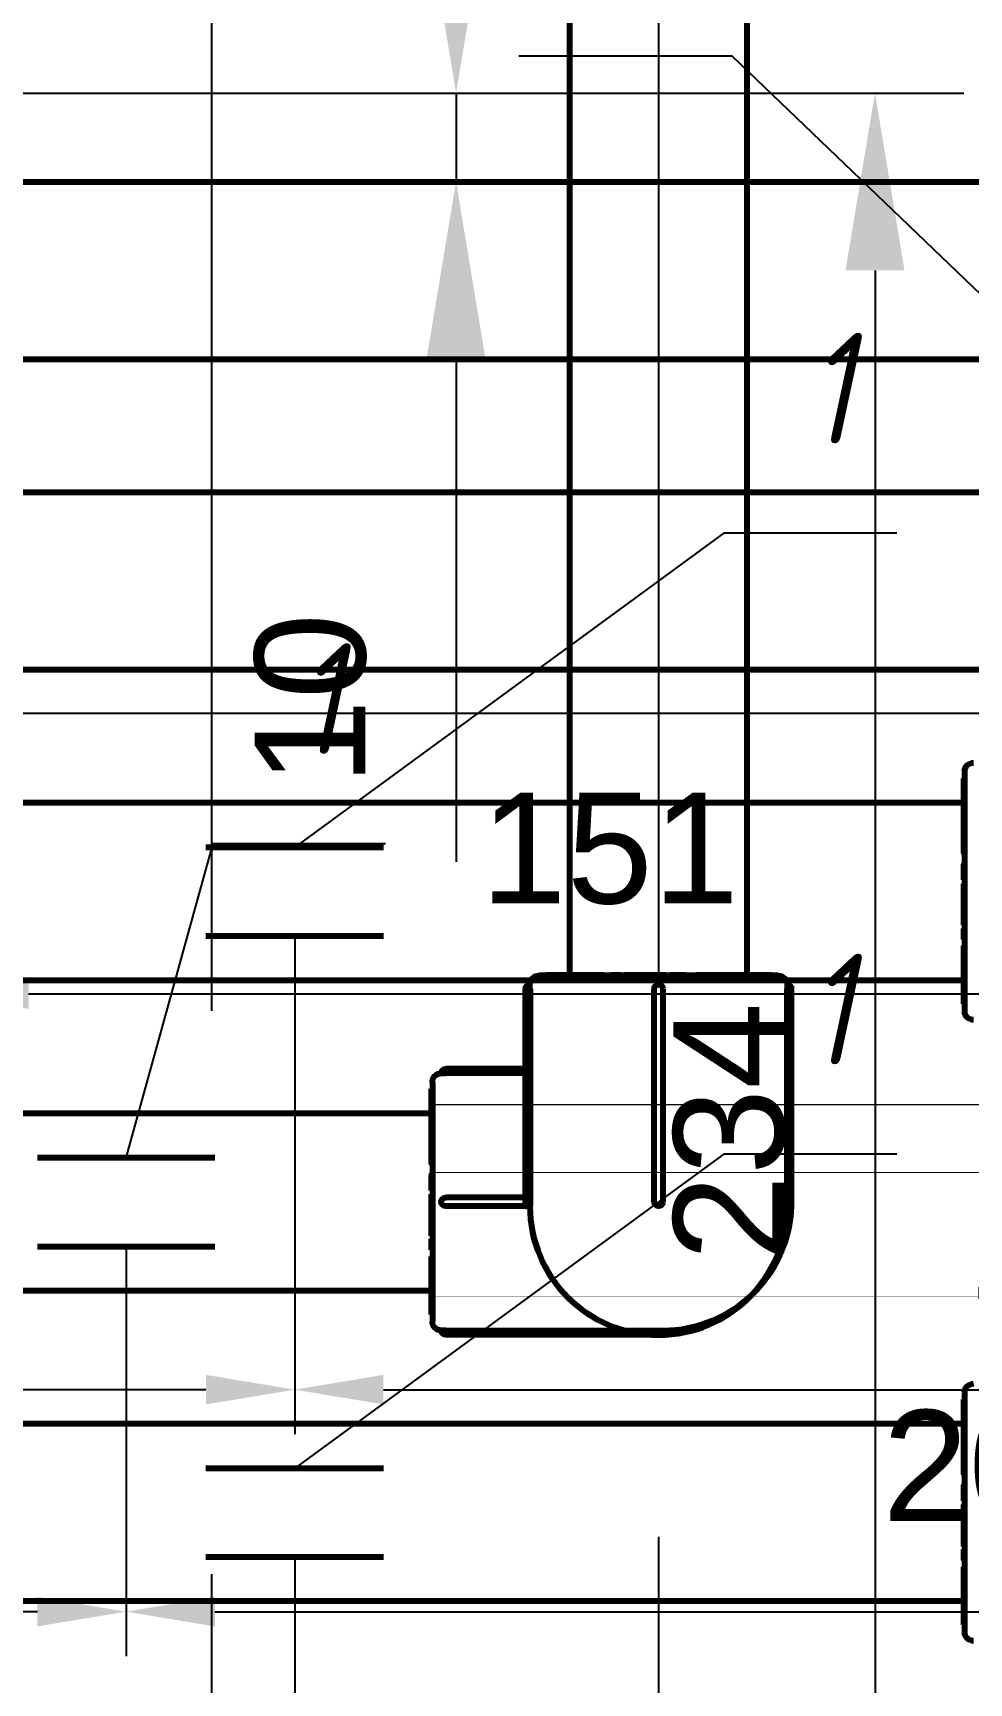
# Model space of a CAD drawing. Header units: millimetres. Extents: x -92220 to 11040, y -5929 to 27498.
# Drawn here: x 8868.7 to 8974.2, y 264.3 to 450.3 of the extents above; entities that cross this region are included whole.
import ezdxf

# ---------------------------------------------------------------- set-up
doc = ezdxf.new("R2010")
doc.units = ezdxf.units.MM
doc.linetypes.add('DASHED', pattern=[19.05, 12.7, -6.35])
doc.layers.add('100 noprint', color=1, linetype='Continuous', plot=False)
for name, color, linetype in [('17 Конструкции 2', 7, 'Continuous'), ('21 Вода ветка 1', 7, 'Continuous'), ('22 Вода ветка 2', 7, 'Continuous'), ('23 Вода ветка 3', 7, 'Continuous'), ('24 Вода ветка 4', 7, 'Continuous'), ('33 Вода ветка 13', 7, 'Continuous'), ('40 Оборудование', 7, 'Continuous')]:
    doc.layers.add(name, color=color, linetype=linetype)
doc.styles.get("Standard").update_dxf_attribs({"font": 'arial.ttf'})
doc.styles.add('ГОСТ-ISOCPEUR', font='isocpeui.ttf', dxfattribs={"width": 0.8})
doc.dimstyles.new('ISO-25', dxfattribs={"dimtxt": 2.5, "dimasz": 2.5, "dimexe": 1.25, "dimexo": 0.625, "dimtad": 1, "dimtxsty": 'Standard', "dimcen": 2.5, "dimadec": 0, "dimazin": 0, "dimtfac": 1, "dimtmove": 0, "dimatfit": 3, "dimfxl": 1, "dimarcsym": 0})

# ---------------------------------------------------------------- blocks, each defined once
blk = doc.blocks.new('скользящее крепление')
at = {"color": 0, "lineweight": -2}
for p, q in [((0, 0), (0, 20)), ((10, 0), (10, 20))]:
    blk.add_line(p, q, dxfattribs=at)
blk = doc.blocks.new('*D135')
at = {"layer": '21 Вода ветка 1', "color": 0, "lineweight": -2}
for p, q in [((9078.83, 423.51), (9078.83, 368.56)), ((8409.21, 418.51), (8409.21, 368.56)), ((9068.83, 373.56), (8419.21, 373.56))]:
    blk.add_line(p, q, dxfattribs=at)
at = {"layer": '21 Вода ветка 1', "color": 0}
for points in [[(8419.21, 375.23), (8419.21, 371.9), (8409.21, 373.56)], [(9068.83, 371.9), (9068.83, 375.23), (9078.83, 373.56)]]:
    blk.add_solid(points, dxfattribs=at)
at = {"layer": 'Defpoints', "color": 0}
for p in [(9078.83, 423.51), (8409.21, 418.51), (8409.21, 373.56)]:
    blk.add_point(p, dxfattribs=at)
at = {"layer": '21 Вода ветка 1', "color": 0, "insert": (8744.02, 389.94), "char_height": 12.5, "attachment_point": 5}
blk.add_mtext('670', dxfattribs=at)
blk = doc.blocks.new('*D141')
at = {"layer": '22 Вода ветка 2', "color": 0, "lineweight": -2}
for p, q in [((8898.19, 348.45), (8898.19, 292.33)), ((9078.83, 348.45), (9078.83, 292.33)), ((8908.19, 297.33), (9068.83, 297.33))]:
    blk.add_line(p, q, dxfattribs=at)
at = {"layer": '22 Вода ветка 2', "color": 0}
for points in [[(8908.19, 299), (8908.19, 295.67), (8898.19, 297.33)], [(9068.83, 295.67), (9068.83, 299), (9078.83, 297.33)]]:
    blk.add_solid(points, dxfattribs=at)
at = {"layer": 'Defpoints', "color": 0}
for p in [(8898.19, 348.45), (9078.83, 348.45), (9078.83, 297.33)]:
    blk.add_point(p, dxfattribs=at)
at = {"layer": '22 Вода ветка 2', "color": 0, "insert": (8988.51, 313.72), "char_height": 12.5, "attachment_point": 5}
blk.add_mtext('181', dxfattribs=at)
blk = doc.blocks.new('*D143')
at = {"layer": '22 Вода ветка 2', "color": 0, "lineweight": -2}
for p, q in [((8038.19, 348.45), (8038.19, 292.33)), ((8898.19, 348.45), (8898.19, 292.33)), ((8888.19, 297.33), (8048.19, 297.33))]:
    blk.add_line(p, q, dxfattribs=at)
at = {"layer": '22 Вода ветка 2', "color": 0}
for points in [[(8048.19, 299), (8048.19, 295.67), (8038.19, 297.33)], [(8888.19, 295.67), (8888.19, 299), (8898.19, 297.33)]]:
    blk.add_solid(points, dxfattribs=at)
at = {"layer": 'Defpoints', "color": 0}
for p in [(8038.19, 348.45), (8898.19, 348.45), (8038.19, 297.33)]:
    blk.add_point(p, dxfattribs=at)
at = {"layer": '22 Вода ветка 2', "color": 0, "insert": (8468.19, 313.72), "char_height": 12.5, "attachment_point": 5}
blk.add_mtext('860', dxfattribs=at)
blk = doc.blocks.new('*D148')
at = {"layer": '23 Вода ветка 3', "color": 0, "lineweight": -2}
for p, q in [((9009.21, 388.51), (9009.21, 336.93)), ((8858.19, 383.45), (8858.19, 336.93)), ((8999.21, 341.93), (8868.19, 341.93))]:
    blk.add_line(p, q, dxfattribs=at)
at = {"layer": '23 Вода ветка 3', "color": 0}
for points in [[(8868.19, 343.6), (8868.19, 340.26), (8858.19, 341.93)], [(8999.21, 340.26), (8999.21, 343.6), (9009.21, 341.93)]]:
    blk.add_solid(points, dxfattribs=at)
at = {"layer": 'Defpoints', "color": 0}
for p in [(9009.21, 388.51), (8858.19, 383.45), (8858.19, 341.93)]:
    blk.add_point(p, dxfattribs=at)
at = {"layer": '23 Вода ветка 3', "color": 0, "insert": (8933.7, 358.31), "char_height": 12.5, "attachment_point": 5}
blk.add_mtext('151', dxfattribs=at)
blk = doc.blocks.new('*D151')
at = {"layer": '24 Вода ветка 4', "color": 0, "lineweight": -2}
for p, q in [((8898.19, 278.45), (8898.19, 227.21)), ((9078.83, 278.45), (9078.83, 227.21)), ((8908.19, 232.21), (9068.83, 232.21))]:
    blk.add_line(p, q, dxfattribs=at)
at = {"layer": '24 Вода ветка 4', "color": 0}
for points in [[(8908.19, 233.88), (8908.19, 230.54), (8898.19, 232.21)], [(9068.83, 230.54), (9068.83, 233.88), (9078.83, 232.21)]]:
    blk.add_solid(points, dxfattribs=at)
at = {"layer": 'Defpoints', "color": 0}
for p in [(8898.19, 278.45), (9078.83, 278.45), (9078.83, 232.21)]:
    blk.add_point(p, dxfattribs=at)
at = {"layer": '24 Вода ветка 4', "color": 0, "insert": (8988.51, 248.59), "char_height": 12.5, "attachment_point": 5}
blk.add_mtext('181', dxfattribs=at)
blk = doc.blocks.new('*D152')
at = {"layer": '24 Вода ветка 4', "color": 0, "lineweight": -2}
for p, q in [((8698.19, 278.45), (8698.19, 227.21)), ((8898.19, 278.45), (8898.19, 227.21)), ((8888.19, 232.21), (8708.19, 232.21))]:
    blk.add_line(p, q, dxfattribs=at)
at = {"layer": '24 Вода ветка 4', "color": 0}
for points in [[(8708.19, 233.88), (8708.19, 230.54), (8698.19, 232.21)], [(8888.19, 230.54), (8888.19, 233.88), (8898.19, 232.21)]]:
    blk.add_solid(points, dxfattribs=at)
at = {"layer": 'Defpoints', "color": 0}
for p in [(8698.19, 278.45), (8898.19, 278.45), (8698.19, 232.21)]:
    blk.add_point(p, dxfattribs=at)
at = {"layer": '24 Вода ветка 4', "color": 0, "insert": (8798.19, 248.59), "char_height": 12.5, "attachment_point": 5}
blk.add_mtext('200', dxfattribs=at)
blk = doc.blocks.new('*D222')
at = {"layer": '33 Вода ветка 13', "color": 0, "lineweight": -2}
for p, q in [((8879.19, 313.45), (8879.19, 267.3)), ((9078.83, 313.45), (9078.83, 267.3)), ((8889.19, 272.3), (9068.83, 272.3))]:
    blk.add_line(p, q, dxfattribs=at)
at = {"layer": '33 Вода ветка 13', "color": 0}
for points in [[(8889.19, 273.97), (8889.19, 270.64), (8879.19, 272.3)], [(9068.83, 270.64), (9068.83, 273.97), (9078.83, 272.3)]]:
    blk.add_solid(points, dxfattribs=at)
at = {"layer": 'Defpoints', "color": 0}
for p in [(8879.19, 313.45), (9078.83, 313.45), (9078.83, 272.3)]:
    blk.add_point(p, dxfattribs=at)
at = {"layer": '33 Вода ветка 13', "color": 0, "insert": (8979.01, 288.69), "char_height": 12.5, "attachment_point": 5}
blk.add_mtext('200', dxfattribs=at)
blk = doc.blocks.new('*D223')
at = {"layer": '33 Вода ветка 13', "color": 0, "lineweight": -2}
for p, q in [((8198.19, 313.45), (8198.19, 267.3)), ((8879.19, 313.45), (8879.19, 267.3)), ((8869.19, 272.3), (8208.19, 272.3))]:
    blk.add_line(p, q, dxfattribs=at)
at = {"layer": '33 Вода ветка 13', "color": 0}
for points in [[(8208.19, 273.97), (8208.19, 270.64), (8198.19, 272.3)], [(8869.19, 270.64), (8869.19, 273.97), (8879.19, 272.3)]]:
    blk.add_solid(points, dxfattribs=at)
at = {"layer": 'Defpoints', "color": 0}
for p in [(8198.19, 313.45), (8879.19, 313.45), (8198.19, 272.3)]:
    blk.add_point(p, dxfattribs=at)
at = {"layer": '33 Вода ветка 13', "color": 0, "insert": (8538.69, 288.69), "char_height": 12.5, "attachment_point": 5}
blk.add_mtext('681', dxfattribs=at)
blk = doc.blocks.new('*D351')
at = {"layer": '17 Конструкции 2', "color": 0, "lineweight": -2}
for p, q in [((8916.38, 463.51), (8916.38, 483.51)), ((8853.83, 443.51), (8926.38, 443.51)), ((8916.38, 443.51), (8916.38, 433.51)), ((8853.83, 433.51), (8926.38, 433.51)), ((8916.38, 413.51), (8916.38, 356.83))]:
    blk.add_line(p, q, dxfattribs=at)
at = {"layer": '17 Конструкции 2', "color": 0}
for points in [[(8913.05, 463.51), (8919.71, 463.51), (8916.38, 443.51)], [(8919.71, 413.51), (8913.05, 413.51), (8916.38, 433.51)]]:
    blk.add_solid(points, dxfattribs=at)
at = {"layer": 'Defpoints', "color": 0}
for p in [(8853.83, 443.51), (8853.83, 433.51), (8916.38, 433.51)]:
    blk.add_point(p, dxfattribs=at)
at = {"layer": '17 Конструкции 2', "color": 0, "insert": (8900, 375.17), "char_height": 12.5, "attachment_point": 5, "rotation": 90}
blk.add_mtext('10', dxfattribs=at)
blk = doc.blocks.new('*D374')
at = {"layer": '17 Конструкции 2', "color": 0, "lineweight": -2}
for p, q in [((8853.83, 443.51), (8973.61, 443.51)), ((8963.61, 423.51), (8963.61, 229.3)), ((8853.83, 209.3), (8973.61, 209.3))]:
    blk.add_line(p, q, dxfattribs=at)
at = {"layer": '17 Конструкции 2', "color": 0}
for points in [[(8966.94, 423.51), (8960.28, 423.51), (8963.61, 443.51)], [(8960.28, 229.3), (8966.94, 229.3), (8963.61, 209.3)]]:
    blk.add_solid(points, dxfattribs=at)
at = {"layer": 'Defpoints', "color": 0}
for p in [(8853.83, 443.51), (8853.83, 209.3), (8963.61, 209.3)]:
    blk.add_point(p, dxfattribs=at)
at = {"layer": '17 Конструкции 2', "color": 0, "insert": (8947.22, 326.4), "char_height": 12.5, "attachment_point": 5, "rotation": 90}
blk.add_mtext('234', dxfattribs=at)
blk = doc.blocks.new('*D396')
at = {"layer": '40 Оборудование', "color": 0, "lineweight": -2}
for p, q in [((8958.83, 1250), (9173.06, 1250)), ((9168.06, 1240), (9168.06, 10)), ((8958.83, 0), (9173.06, 0))]:
    blk.add_line(p, q, dxfattribs=at)
at = {"layer": '40 Оборудование', "color": 0}
for points in [[(9169.72, 1240), (9166.39, 1240), (9168.06, 1250)], [(9166.39, 10), (9169.72, 10), (9168.06, 0)]]:
    blk.add_solid(points, dxfattribs=at)
at = {"layer": 'Defpoints', "color": 0}
for p in [(8958.83, 1250), (8958.83, 0), (9168.06, 0)]:
    blk.add_point(p, dxfattribs=at)
at = {"layer": '40 Оборудование', "color": 0, "insert": (9151.59, 625), "char_height": 12.5, "attachment_point": 5, "rotation": 90}
blk.add_mtext('1250*', dxfattribs=at)

msp = doc.modelspace()

# ---------------------------------------------------------------- linework, layer by layer
at = {"layer": '100 noprint', "color": 2, "linetype": 'DASHED', "ltscale": 10}
msp.add_lwpolyline([(409, -3088.95), (8888.83, -3088.95), (8888.83, 1787.9)], dxfattribs=at)
at = {"layer": '100 noprint', "color": 2, "linetype": 'DASHED', "ltscale": 10, "flags": 128}
msp.add_lwpolyline([(8939.21, 471.25), (8939.21, -3038.57), (220.45, -3038.57)], dxfattribs=at)
at = {"layer": '17 Конструкции 2', "color": 254}
for p, q in [((7820.21, 433.51), (9049.86, 433.51)), ((7820.21, 413.29), (9049.86, 413.29))]:
    msp.add_line(p, q, dxfattribs=at)
at = {"layer": '21 Вода ветка 1', "color": 1, "lineweight": 80}
for p, q in [((7874.53, 433.51), (9059.21, 433.51)), ((7874.98, 413.51), (9059.21, 413.51))]:
    msp.add_line(p, q, dxfattribs=at)
at = {"layer": '22 Вода ветка 2', "color": 5, "lineweight": 80, "extrusion": (-1, 8.41171e-17, -2.22045e-16)}
for p, q in [((8973.71, 367.01), (8973.71, 340.01)), ((8973.71, 366.24), (8973.61, 366.24)), ((8973.61, 366.2), (8973.61, 366.24)), ((8973.71, 366.2), (8973.61, 366.2)), ((8973.61, 365.97), (8973.61, 366.2)), ((8973.71, 365.97), (8973.61, 365.97)), ((8973.61, 365.58), (8973.61, 365.97)), ((8973.71, 365.58), (8973.61, 365.58)), ((8973.61, 364.11), (8973.61, 364.22)), ((8973.71, 364.22), (8973.61, 364.22)), ((8973.71, 364.11), (8973.61, 364.11)), ((8973.61, 364.02), (8973.61, 364.11)), ((8973.71, 364.02), (8973.61, 364.02)), ((8973.61, 363.94), (8973.61, 364.02)), ((8973.71, 363.94), (8973.61, 363.94)), ((8973.61, 363.66), (8973.61, 363.94)), ((8973.71, 363.66), (8973.61, 363.66)), ((8973.71, 362.93), (8973.61, 362.93)), ((8973.61, 362.76), (8973.61, 362.93)), ((8973.71, 362.76), (8973.61, 362.76)), ((8973.61, 362.7), (8973.61, 362.76)), ((8973.71, 362.7), (8973.61, 362.7)), ((8973.71, 361.97), (8973.61, 361.97)), ((8973.61, 360.33), (8973.61, 360.73)), ((8973.71, 360.73), (8973.61, 360.73)), ((8973.71, 360.33), (8973.61, 360.33)), ((8973.71, 358.71), (8973.61, 358.71)), ((8973.71, 357.8), (8973.61, 357.8)), ((8973.71, 356.57), (8973.61, 356.57)), ((8973.61, 355.21), (8973.61, 355.71)), ((8973.71, 355.21), (8973.61, 355.21)), ((8973.61, 355.06), (8973.61, 355.21)), ((8973.71, 355.06), (8973.61, 355.06)), ((8973.61, 354.8), (8973.61, 355.06)), ((8973.71, 354.8), (8973.61, 354.8)), ((8973.71, 354.37), (8973.61, 354.37)), ((8973.61, 353.58), (8973.61, 354.37)), ((8973.71, 353.58), (8973.61, 353.58)), ((8973.61, 353.33), (8973.61, 353.58)), ((8973.71, 353.33), (8973.61, 353.33)), ((8973.61, 353.04), (8973.61, 353.33)), ((8973.71, 353.04), (8973.61, 353.04)), ((8973.61, 352.65), (8973.61, 353.04)), ((8973.71, 352.58), (8973.61, 352.58)), ((8973.61, 351.78), (8973.61, 352.44)), ((8973.71, 351.78), (8973.61, 351.78)), ((8973.61, 351.51), (8973.61, 351.78)), ((8973.61, 351.48), (8973.61, 351.51)), ((8973.71, 351.51), (8973.61, 351.51)), ((8973.71, 351.48), (8973.61, 351.48)), ((8973.61, 350.19), (8973.61, 351.48)), ((8973.71, 350.19), (8973.61, 350.19)), ((8973.61, 349.91), (8973.61, 350.19)), ((8973.71, 349.91), (8973.61, 349.91)), ((8973.61, 349.68), (8973.61, 349.91)), ((8973.71, 349.68), (8973.61, 349.68)), ((8973.71, 349.32), (8973.61, 349.32)), ((8973.61, 348.44), (8973.61, 349.32)), ((8973.71, 348.44), (8973.61, 348.44)), ((8973.61, 348.21), (8973.61, 348.44)), ((8973.71, 348.21), (8973.61, 348.21)), ((8973.61, 348.09), (8973.61, 348.21)), ((8973.71, 348.09), (8973.61, 348.09)), ((8973.71, 347.36), (8973.61, 347.36)), ((8973.61, 346.86), (8973.61, 347.36)), ((8973.71, 346.86), (8973.61, 346.86)), ((8973.61, 346.73), (8973.61, 346.86)), ((8973.71, 346.73), (8973.61, 346.73)), ((8973.61, 345.44), (8973.61, 346.73)), ((8973.71, 345.44), (8973.61, 345.44)), ((8973.61, 344.82), (8973.61, 345.44)), ((8973.71, 344.82), (8973.61, 344.82)), ((8973.61, 343.81), (8973.61, 344.82)), ((8973.71, 343.81), (8973.61, 343.81)), ((8973.61, 340.82), (8973.61, 342.56)), ((8973.71, 342.56), (8973.61, 342.56)), ((8973.71, 340.82), (8973.61, 340.82))]:
    msp.add_line(p, q, dxfattribs=at)
at = {"layer": '22 Вода ветка 2', "color": 5, "lineweight": 80}
for p, q in [((8003.6, 363.51), (8973.71, 363.51)), ((8003.6, 343.51), (8973.71, 343.51))]:
    msp.add_line(p, q, dxfattribs=at)
at = {"layer": '22 Вода ветка 2', "flags": 128}
msp.add_lwpolyline([(8898.19, 358.45), (8946.65, 393.91), (8966.07, 393.91)], dxfattribs=at)
at = {"layer": '22 Вода ветка 2', "color": 5, "lineweight": 80, "extrusion": (2.22045e-16, -1.86777e-32, -1)}
for centre, start, end in [((-8974.71, 367.01), 0, 90), ((-8974.71, 340.01), 270, 0)]:
    msp.add_arc(centre, 1, start, end, dxfattribs=at)
at = {"layer": '22 Вода ветка 2', "color": 5, "lineweight": 80}
for points in [[(8973.61, 365.58), (8973.61, 365.58), (8973.61, 365.58)], [(8973.61, 364.9), (8973.61, 365.19), (8973.61, 365.57), (8973.61, 365.58)], [(8973.61, 364.44), (8973.61, 364.63), (8973.61, 364.9)], [(8973.61, 364.22), (8973.61, 364.22), (8973.61, 364.44)], [(8973.61, 362.36), (8973.61, 362.49), (8973.61, 362.7)], [(8973.61, 362.03), (8973.61, 362.2), (8973.61, 362.36)], [(8973.61, 361.97), (8973.61, 362), (8973.61, 362.03)], [(8973.61, 360.88), (8973.61, 361.03), (8973.61, 361.49), (8973.61, 361.71)], [(8973.61, 358.96), (8973.61, 359.11), (8973.61, 359.37), (8973.61, 359.63), (8973.61, 359.9), (8973.61, 360.04)], [(8973.61, 356.56), (8973.61, 356.57), (8973.61, 356.57)], [(8973.61, 355.71), (8973.61, 356.13), (8973.61, 356.51), (8973.61, 356.56)], [(8973.61, 352.58), (8973.61, 352.6), (8973.61, 352.65)], [(8973.61, 352.44), (8973.61, 352.52), (8973.61, 352.58)], [(8973.61, 342.56), (8973.61, 342.56), (8973.61, 342.7)]]:
    msp.add_open_spline(points, degree=2, dxfattribs=at)
for points, knots in [([(8973.61, 363.43), (8973.61, 363.6), (8973.61, 363.66), (8973.61, 363.66)], [-3, -3, -3, -2, -1.715556, -1.715556, -1.715556]), ([(8973.61, 362.93), (8973.61, 363.09), (8973.61, 363.32), (8973.61, 363.43)], [-1.854622, -1.854622, -1.854622, -1, 0, 0, 0]), ([(8973.61, 361.71), (8973.61, 361.93), (8973.61, 361.97), (8973.61, 361.97)], [-2, -2, -2, -1, -0.823469, -0.823469, -0.823469]), ([(8973.61, 360.73), (8973.61, 360.73), (8973.61, 360.8), (8973.61, 360.88)], [-1.875117, -1.875117, -1.875117, -1, 0, 0, 0]), ([(8973.61, 360.04), (8973.61, 360.23), (8973.61, 360.33), (8973.61, 360.33)], [-3, -3, -3, -2, -1.429003, -1.429003, -1.429003]), ([(8973.61, 358.71), (8973.61, 358.71), (8973.61, 358.78), (8973.61, 358.96)], [-1.431321, -1.431321, -1.431321, -1, 0, 0, 0]), ([(8973.61, 358.17), (8973.61, 358.43), (8973.61, 358.7), (8973.61, 358.71)], [-2, -2, -2, -1, -0.936655, -0.936655, -0.936655]), ([(8973.61, 357.8), (8973.61, 357.8), (8973.61, 357.93), (8973.61, 358.17)], [-1.502374, -1.502374, -1.502374, -1, 0, 0, 0]), ([(8973.61, 342.7), (8973.61, 342.84), (8973.61, 343.28), (8973.61, 343.68), (8973.61, 343.81)], [-3, -3, -3, -2, -1, -0.484947, -0.484947, -0.484947])]:
    msp.add_open_spline(points, degree=2, knots=knots, dxfattribs=at)
at = {"layer": '23 Вода ветка 3', "color": 1, "lineweight": 80}
for p, q in [((8754.19, 398.51), (9059.21, 398.51)), ((8754.19, 378.51), (9059.21, 378.51))]:
    msp.add_line(p, q, dxfattribs=at)
at = {"layer": '23 Вода ветка 3', "flags": 128}
msp.add_lwpolyline([(9009.21, 388.51), (8947.52, 447.66), (8923.45, 447.66)], dxfattribs=at)
at = {"layer": '24 Вода ветка 4', "color": 5, "lineweight": 80, "extrusion": (-1, 8.41171e-17, -2.22045e-16)}
for p, q in [((8973.71, 296.24), (8973.61, 296.24)), ((8973.61, 296.2), (8973.61, 296.24)), ((8973.71, 296.2), (8973.61, 296.2)), ((8973.61, 295.97), (8973.61, 296.2)), ((8973.71, 295.97), (8973.61, 295.97)), ((8973.61, 295.58), (8973.61, 295.97)), ((8973.71, 297.01), (8973.71, 270.01)), ((8973.71, 295.58), (8973.61, 295.58)), ((8973.61, 294.11), (8973.61, 294.22)), ((8973.71, 294.22), (8973.61, 294.22)), ((8973.71, 294.11), (8973.61, 294.11)), ((8973.61, 294.02), (8973.61, 294.11)), ((8973.71, 294.02), (8973.61, 294.02)), ((8973.61, 293.94), (8973.61, 294.02)), ((8973.71, 293.94), (8973.61, 293.94)), ((8973.61, 293.66), (8973.61, 293.94)), ((8973.71, 293.66), (8973.61, 293.66)), ((8973.71, 292.93), (8973.61, 292.93)), ((8973.61, 292.76), (8973.61, 292.93)), ((8973.71, 292.76), (8973.61, 292.76)), ((8973.61, 292.7), (8973.61, 292.76)), ((8973.71, 292.7), (8973.61, 292.7)), ((8973.71, 291.97), (8973.61, 291.97)), ((8973.61, 290.33), (8973.61, 290.73)), ((8973.71, 290.73), (8973.61, 290.73)), ((8973.71, 290.33), (8973.61, 290.33)), ((8973.71, 288.71), (8973.61, 288.71)), ((8973.71, 287.8), (8973.61, 287.8)), ((8973.71, 286.57), (8973.61, 286.57)), ((8973.61, 285.21), (8973.61, 285.71)), ((8973.71, 285.21), (8973.61, 285.21)), ((8973.61, 285.06), (8973.61, 285.21)), ((8973.71, 285.06), (8973.61, 285.06)), ((8973.61, 284.8), (8973.61, 285.06)), ((8973.71, 284.8), (8973.61, 284.8)), ((8973.71, 284.37), (8973.61, 284.37)), ((8973.61, 283.58), (8973.61, 284.37)), ((8973.71, 283.58), (8973.61, 283.58)), ((8973.61, 283.33), (8973.61, 283.58)), ((8973.71, 283.33), (8973.61, 283.33)), ((8973.61, 283.04), (8973.61, 283.33)), ((8973.71, 283.04), (8973.61, 283.04)), ((8973.61, 282.65), (8973.61, 283.04)), ((8973.71, 282.58), (8973.61, 282.58)), ((8973.61, 281.78), (8973.61, 282.44)), ((8973.71, 281.78), (8973.61, 281.78)), ((8973.61, 281.51), (8973.61, 281.78)), ((8973.61, 281.48), (8973.61, 281.51)), ((8973.71, 281.51), (8973.61, 281.51)), ((8973.71, 281.48), (8973.61, 281.48)), ((8973.61, 280.19), (8973.61, 281.48)), ((8973.71, 280.19), (8973.61, 280.19)), ((8973.61, 279.91), (8973.61, 280.19)), ((8973.71, 279.91), (8973.61, 279.91)), ((8973.61, 279.68), (8973.61, 279.91)), ((8973.71, 279.68), (8973.61, 279.68)), ((8973.71, 279.32), (8973.61, 279.32)), ((8973.61, 278.44), (8973.61, 279.32)), ((8973.71, 278.44), (8973.61, 278.44)), ((8973.61, 278.21), (8973.61, 278.44)), ((8973.71, 278.21), (8973.61, 278.21)), ((8973.61, 278.09), (8973.61, 278.21)), ((8973.71, 278.09), (8973.61, 278.09)), ((8973.71, 277.36), (8973.61, 277.36)), ((8973.61, 276.86), (8973.61, 277.36)), ((8973.71, 276.86), (8973.61, 276.86)), ((8973.61, 276.73), (8973.61, 276.86)), ((8973.71, 276.73), (8973.61, 276.73)), ((8973.61, 275.44), (8973.61, 276.73)), ((8973.71, 275.44), (8973.61, 275.44)), ((8973.61, 274.82), (8973.61, 275.44)), ((8973.71, 274.82), (8973.61, 274.82)), ((8973.61, 273.81), (8973.61, 274.82)), ((8973.71, 273.81), (8973.61, 273.81)), ((8973.61, 270.82), (8973.61, 272.56)), ((8973.71, 272.56), (8973.61, 272.56)), ((8973.71, 270.82), (8973.61, 270.82))]:
    msp.add_line(p, q, dxfattribs=at)
at = {"layer": '24 Вода ветка 4', "color": 5, "lineweight": 80}
for p, q in [((8604.19, 293.51), (8973.71, 293.51)), ((8604.19, 273.51), (8973.71, 273.51))]:
    msp.add_line(p, q, dxfattribs=at)
at = {"layer": '24 Вода ветка 4', "flags": 128}
msp.add_lwpolyline([(8898.19, 288.45), (8946.65, 323.91), (8966.07, 323.91)], dxfattribs=at)
at = {"layer": '24 Вода ветка 4', "color": 5, "lineweight": 80, "extrusion": (2.22045e-16, -1.86777e-32, -1)}
for centre, start, end in [((-8974.71, 297.01), 0, 90), ((-8974.71, 270.01), 270, 0)]:
    msp.add_arc(centre, 1, start, end, dxfattribs=at)
at = {"layer": '24 Вода ветка 4', "color": 5, "lineweight": 80}
for points in [[(8973.61, 295.58), (8973.61, 295.58), (8973.61, 295.58)], [(8973.61, 294.9), (8973.61, 295.19), (8973.61, 295.57), (8973.61, 295.58)], [(8973.61, 294.44), (8973.61, 294.63), (8973.61, 294.9)], [(8973.61, 294.22), (8973.61, 294.22), (8973.61, 294.44)], [(8973.61, 292.36), (8973.61, 292.49), (8973.61, 292.7)], [(8973.61, 292.03), (8973.61, 292.2), (8973.61, 292.36)], [(8973.61, 291.97), (8973.61, 292), (8973.61, 292.03)], [(8973.61, 290.88), (8973.61, 291.03), (8973.61, 291.49), (8973.61, 291.71)], [(8973.61, 288.96), (8973.61, 289.11), (8973.61, 289.37), (8973.61, 289.63), (8973.61, 289.9), (8973.61, 290.04)], [(8973.61, 286.56), (8973.61, 286.57), (8973.61, 286.57)], [(8973.61, 285.71), (8973.61, 286.13), (8973.61, 286.51), (8973.61, 286.56)], [(8973.61, 282.58), (8973.61, 282.6), (8973.61, 282.65)], [(8973.61, 282.44), (8973.61, 282.52), (8973.61, 282.58)], [(8973.61, 272.56), (8973.61, 272.56), (8973.61, 272.7)]]:
    msp.add_open_spline(points, degree=2, dxfattribs=at)
for points, knots in [([(8973.61, 293.43), (8973.61, 293.6), (8973.61, 293.66), (8973.61, 293.66)], [-3, -3, -3, -2, -1.715556, -1.715556, -1.715556]), ([(8973.61, 292.93), (8973.61, 293.09), (8973.61, 293.32), (8973.61, 293.43)], [-1.854622, -1.854622, -1.854622, -1, 0, 0, 0]), ([(8973.61, 291.71), (8973.61, 291.93), (8973.61, 291.97), (8973.61, 291.97)], [-2, -2, -2, -1, -0.823469, -0.823469, -0.823469]), ([(8973.61, 290.73), (8973.61, 290.73), (8973.61, 290.8), (8973.61, 290.88)], [-1.875117, -1.875117, -1.875117, -1, 0, 0, 0]), ([(8973.61, 290.04), (8973.61, 290.23), (8973.61, 290.33), (8973.61, 290.33)], [-3, -3, -3, -2, -1.429003, -1.429003, -1.429003]), ([(8973.61, 288.71), (8973.61, 288.71), (8973.61, 288.78), (8973.61, 288.96)], [-1.431321, -1.431321, -1.431321, -1, 0, 0, 0]), ([(8973.61, 288.17), (8973.61, 288.43), (8973.61, 288.7), (8973.61, 288.71)], [-2, -2, -2, -1, -0.936655, -0.936655, -0.936655]), ([(8973.61, 287.8), (8973.61, 287.8), (8973.61, 287.93), (8973.61, 288.17)], [-1.502374, -1.502374, -1.502374, -1, 0, 0, 0]), ([(8973.61, 272.7), (8973.61, 272.84), (8973.61, 273.28), (8973.61, 273.68), (8973.61, 273.81)], [-3, -3, -3, -2, -1, -0.484947, -0.484947, -0.484947])]:
    msp.add_open_spline(points, degree=2, knots=knots, dxfattribs=at)
at = {"layer": '33 Вода ветка 13', "color": 4, "lineweight": 80}
for p, q in [((8929.21, 344.01), (8929.21, 713.61)), ((8949.21, 344.01), (8949.21, 713.61)), ((8090.77, 328.51), (8913.71, 328.51)), ((8924.21, 318.01), (8924.72, 318.01)), ((8090.77, 308.51), (8913.71, 308.51)), ((8939.71, 303.51), (8939.71, 304.02))]:
    msp.add_line(p, q, dxfattribs=at)
at = {"layer": '33 Вода ветка 13', "color": 4, "lineweight": 80, "extrusion": (2.28848e-17, 1, -2.22045e-16)}
for p, q in [((8924.21, 318.01), (8924.21, 342.51)), ((8924.72, 342.51), (8924.72, 318.01)), ((8952.71, 344.01), (8925.71, 344.01)), ((8926.51, 344.01), (8926.51, 344.11)), ((8926.51, 344.11), (8928.25, 344.11)), ((8928.25, 344.01), (8928.25, 344.11)), ((8929.5, 344.11), (8930.51, 344.11)), ((8929.5, 344.01), (8929.5, 344.11)), ((8930.51, 344.01), (8930.51, 344.11)), ((8930.51, 344.11), (8931.13, 344.11)), ((8931.13, 344.11), (8932.42, 344.11)), ((8931.13, 344.01), (8931.13, 344.11)), ((8932.42, 344.11), (8932.56, 344.11)), ((8932.42, 344.01), (8932.42, 344.11)), ((8932.56, 344.01), (8932.56, 344.11)), ((8932.56, 344.11), (8933.05, 344.11)), ((8933.05, 344.01), (8933.05, 344.11)), ((8933.79, 344.11), (8933.9, 344.11)), ((8933.79, 344.01), (8933.79, 344.11)), ((8933.9, 344.11), (8934.14, 344.11)), ((8933.9, 344.01), (8933.9, 344.11)), ((8934.14, 344.01), (8934.14, 344.11)), ((8934.14, 344.11), (8935.01, 344.11)), ((8935.01, 344.01), (8935.01, 344.11)), ((8935.37, 344.11), (8935.61, 344.11)), ((8935.37, 344.01), (8935.37, 344.11)), ((8935.61, 344.11), (8935.88, 344.11)), ((8935.61, 344.01), (8935.61, 344.11)), ((8935.88, 344.01), (8935.88, 344.11)), ((8935.88, 344.11), (8937.17, 344.11)), ((8937.17, 344.11), (8937.2, 344.11)), ((8937.17, 344.01), (8937.17, 344.11)), ((8937.2, 344.11), (8937.47, 344.11)), ((8937.2, 344.01), (8937.2, 344.11)), ((8937.47, 344.11), (8938.13, 344.11)), ((8937.47, 344.01), (8937.47, 344.11)), ((8938.27, 344.01), (8938.27, 344.11)), ((8938.34, 344.11), (8938.74, 344.11)), ((8938.71, 318.51), (8938.71, 342.51)), ((8938.74, 344.11), (8939.02, 344.11)), ((8938.74, 344.01), (8938.74, 344.11)), ((8939.02, 344.01), (8939.02, 344.11)), ((8939.02, 344.11), (8939.27, 344.11)), ((8939.27, 344.11), (8940.06, 344.11)), ((8939.27, 344.01), (8939.27, 344.11)), ((8939.71, 318.51), (8939.71, 342.51)), ((8940.06, 344.01), (8940.06, 344.11)), ((8940.49, 344.11), (8940.75, 344.11)), ((8940.49, 344.01), (8940.49, 344.11)), ((8940.75, 344.11), (8940.9, 344.11)), ((8940.75, 344.01), (8940.75, 344.11)), ((8940.9, 344.11), (8941.4, 344.11)), ((8940.9, 344.01), (8940.9, 344.11)), ((8942.26, 344.01), (8942.26, 344.11)), ((8943.49, 344.01), (8943.49, 344.11)), ((8944.4, 344.01), (8944.4, 344.11)), ((8946.02, 344.11), (8946.42, 344.11)), ((8946.02, 344.01), (8946.02, 344.11)), ((8946.42, 344.01), (8946.42, 344.11)), ((8947.66, 344.01), (8947.66, 344.11)), ((8948.39, 344.11), (8948.45, 344.11)), ((8948.39, 344.01), (8948.39, 344.11)), ((8948.45, 344.11), (8948.62, 344.11)), ((8948.45, 344.01), (8948.45, 344.11)), ((8948.62, 344.01), (8948.62, 344.11)), ((8949.35, 344.11), (8949.63, 344.11)), ((8949.35, 344.01), (8949.35, 344.11)), ((8949.63, 344.11), (8949.71, 344.11)), ((8949.63, 344.01), (8949.63, 344.11)), ((8949.71, 344.11), (8949.8, 344.11)), ((8949.71, 344.01), (8949.71, 344.11)), ((8949.8, 344.11), (8949.91, 344.11)), ((8949.8, 344.01), (8949.8, 344.11)), ((8949.91, 344.01), (8949.91, 344.11)), ((8951.27, 344.11), (8951.66, 344.11)), ((8951.27, 344.01), (8951.27, 344.11)), ((8951.66, 344.11), (8951.89, 344.11)), ((8951.66, 344.01), (8951.66, 344.11)), ((8951.89, 344.11), (8951.94, 344.11)), ((8951.89, 344.01), (8951.89, 344.11)), ((8951.94, 344.01), (8951.94, 344.11)), ((8953.7, 318.01), (8953.7, 342.51)), ((8954.21, 318.01), (8954.21, 342.51)), ((8953.7, 318.01), (8954.21, 318.01))]:
    msp.add_line(p, q, dxfattribs=at)
at = {"layer": '33 Вода ветка 13', "color": 4, "lineweight": 80, "extrusion": (-1, 8.41171e-17, -2.22045e-16)}
for p, q in [((8924.21, 333.51), (8915.21, 333.51)), ((8924.21, 333.01), (8915.21, 333.01)), ((8939.71, 333.01), (8939.71, 333.51)), ((8913.71, 331.24), (8913.61, 331.24)), ((8913.61, 331.2), (8913.61, 331.24)), ((8913.71, 331.2), (8913.61, 331.2)), ((8913.61, 330.97), (8913.61, 331.2)), ((8913.71, 332.01), (8913.71, 305.01)), ((8913.71, 330.97), (8913.61, 330.97)), ((8913.61, 330.58), (8913.61, 330.97)), ((8913.71, 330.58), (8913.61, 330.58)), ((8913.61, 329.11), (8913.61, 329.22)), ((8913.71, 329.22), (8913.61, 329.22)), ((8913.71, 329.11), (8913.61, 329.11)), ((8913.61, 329.02), (8913.61, 329.11)), ((8913.71, 329.02), (8913.61, 329.02)), ((8913.61, 328.94), (8913.61, 329.02)), ((8913.71, 328.94), (8913.61, 328.94)), ((8913.61, 328.66), (8913.61, 328.94)), ((8913.71, 328.66), (8913.61, 328.66)), ((8913.71, 327.93), (8913.61, 327.93)), ((8913.61, 327.76), (8913.61, 327.93)), ((8913.71, 327.76), (8913.61, 327.76)), ((8913.61, 327.7), (8913.61, 327.76)), ((8913.71, 327.7), (8913.61, 327.7)), ((8913.71, 326.97), (8913.61, 326.97)), ((8913.61, 325.33), (8913.61, 325.73)), ((8913.71, 325.73), (8913.61, 325.73)), ((8913.71, 325.33), (8913.61, 325.33)), ((8913.71, 323.71), (8913.61, 323.71)), ((8913.71, 322.8), (8913.61, 322.8)), ((8913.71, 321.57), (8913.61, 321.57)), ((8913.61, 320.21), (8913.61, 320.71)), ((8913.71, 320.21), (8913.61, 320.21)), ((8913.61, 320.06), (8913.61, 320.21)), ((8913.71, 320.06), (8913.61, 320.06)), ((8913.61, 319.8), (8913.61, 320.06)), ((8913.71, 319.8), (8913.61, 319.8)), ((8913.71, 319.37), (8913.61, 319.37)), ((8913.61, 318.58), (8913.61, 319.37)), ((8913.71, 318.58), (8913.61, 318.58)), ((8913.61, 318.33), (8913.61, 318.58)), ((8913.71, 318.33), (8913.61, 318.33)), ((8913.61, 318.04), (8913.61, 318.33)), ((8924.21, 319.01), (8915.21, 319.01)), ((8913.71, 318.04), (8913.61, 318.04)), ((8913.61, 317.65), (8913.61, 318.04)), ((8913.71, 317.58), (8913.61, 317.58)), ((8913.61, 316.78), (8913.61, 317.44)), ((8913.71, 316.78), (8913.61, 316.78)), ((8913.61, 316.51), (8913.61, 316.78)), ((8913.61, 316.48), (8913.61, 316.51)), ((8913.71, 316.51), (8913.61, 316.51)), ((8913.71, 316.48), (8913.61, 316.48)), ((8913.61, 315.19), (8913.61, 316.48)), ((8924.21, 318.01), (8915.21, 318.01)), ((8913.71, 315.19), (8913.61, 315.19)), ((8913.61, 314.91), (8913.61, 315.19)), ((8913.71, 314.91), (8913.61, 314.91)), ((8913.61, 314.68), (8913.61, 314.91)), ((8913.71, 314.68), (8913.61, 314.68)), ((8913.71, 314.32), (8913.61, 314.32)), ((8913.61, 313.44), (8913.61, 314.32)), ((8913.71, 313.44), (8913.61, 313.44)), ((8913.61, 313.21), (8913.61, 313.44)), ((8913.71, 313.21), (8913.61, 313.21)), ((8913.61, 313.09), (8913.61, 313.21)), ((8913.71, 313.09), (8913.61, 313.09)), ((8913.71, 312.36), (8913.61, 312.36)), ((8913.61, 311.86), (8913.61, 312.36)), ((8913.71, 311.86), (8913.61, 311.86)), ((8913.61, 311.73), (8913.61, 311.86)), ((8913.71, 311.73), (8913.61, 311.73)), ((8913.61, 310.44), (8913.61, 311.73)), ((8913.71, 310.44), (8913.61, 310.44)), ((8913.61, 309.82), (8913.61, 310.44)), ((8913.71, 309.82), (8913.61, 309.82)), ((8913.61, 308.81), (8913.61, 309.82)), ((8913.71, 308.81), (8913.61, 308.81)), ((8913.61, 305.82), (8913.61, 307.56)), ((8913.71, 307.56), (8913.61, 307.56)), ((8913.71, 305.82), (8913.61, 305.82)), ((8915.21, 304.02), (8939.71, 304.02)), ((8939.71, 303.51), (8915.21, 303.51))]:
    msp.add_line(p, q, dxfattribs=at)
at = {"layer": '33 Вода ветка 13', "flags": 128}
msp.add_lwpolyline([(8879.19, 323.45), (8889.01, 358.91), (8908.43, 358.91)], dxfattribs=at)
at = {"layer": '33 Вода ветка 13', "color": 4, "lineweight": 80, "extrusion": (-5.08144e-33, -2.22045e-16, -1)}
for centre, radius, start, end in [((-8924.71, 342.51), 0.5, 0, 90), ((-8925.71, 343.01), 1, 0, 90), ((-8939.21, 342.51), 0.5, 0, 180), ((-8952.71, 343.01), 1, 90, 180), ((-8953.71, 342.51), 0.5, 90, 180)]:
    msp.add_arc(centre, radius, start, end, dxfattribs=at)
at = {"layer": '33 Вода ветка 13', "color": 4, "lineweight": 80, "extrusion": (2.22045e-16, -1.86777e-32, -1)}
for centre, radius, start, end in [((-8914.71, 332.01), 1, 0, 90), ((-8915.21, 333.01), 0.5, 0, 90), ((-8915.21, 318.51), 0.5, 270, 90), ((-8914.71, 305.01), 1, 270, 0), ((-8915.21, 304.01), 0.5, 270, 0)]:
    msp.add_arc(centre, radius, start, end, dxfattribs=at)
at = {"layer": '33 Вода ветка 13', "color": 4, "lineweight": 80, "extrusion": (2.21112e-32, 2.22045e-16, -1)}
msp.add_arc((-8939.21, 318.51), 0.5, 180, 0, dxfattribs=at)
at = {"layer": '33 Вода ветка 13', "color": 4, "lineweight": 80}
for centre, start, end in [((8939.21, 318.01), 180, 0), ((8939.71, 318.51), 270, 358.0239)]:
    msp.add_arc(centre, 14.5, start, end, dxfattribs=at)
for points, degree, knots in [([(8924.72, 342.51), (8924.72, 342.57), (8924.71, 342.63), (8924.71, 342.75), (8924.71, 342.8), (8924.71, 342.88), (8924.71, 342.92), (8924.71, 342.97), (8924.71, 342.99), (8924.71, 343.01), (8924.71, 343.01), (8924.71, 343.01)], 3, [0.22380526, 0.22380526, 0.22380526, 0.22380526, 0.24107522, 0.24107522, 0.25834518, 0.25834518, 0.27361424, 0.27361424, 0.28601062, 0.28601062, 0.29840701, 0.29840701, 0.29840701, 0.29840701]), ([(8928.39, 344.11), (8928.53, 344.11), (8928.97, 344.11), (8929.37, 344.11), (8929.5, 344.11)], 2, [-3, -3, -3, -2, -1, -0.484947, -0.484947, -0.484947]), ([(8943.49, 344.11), (8943.49, 344.11), (8943.62, 344.11), (8943.86, 344.11)], 2, [-1.502374, -1.502374, -1.502374, -1, 0, 0, 0]), ([(8943.86, 344.11), (8944.12, 344.11), (8944.39, 344.11), (8944.4, 344.11)], 2, [-2, -2, -2, -1, -0.936655, -0.936655, -0.936655]), ([(8944.4, 344.11), (8944.4, 344.11), (8944.47, 344.11), (8944.65, 344.11)], 2, [-1.431321, -1.431321, -1.431321, -1, 0, 0, 0]), ([(8945.73, 344.11), (8945.92, 344.11), (8946.02, 344.11), (8946.02, 344.11)], 2, [-3, -3, -3, -2, -1.429003, -1.429003, -1.429003]), ([(8946.42, 344.11), (8946.42, 344.11), (8946.49, 344.11), (8946.57, 344.11)], 2, [-1.875117, -1.875117, -1.875117, -1, 0, 0, 0]), ([(8947.4, 344.11), (8947.62, 344.11), (8947.66, 344.11), (8947.66, 344.11)], 2, [-2, -2, -2, -1, -0.823469, -0.823469, -0.823469]), ([(8948.62, 344.11), (8948.78, 344.11), (8949.01, 344.11), (8949.13, 344.11)], 2, [-1.854622, -1.854622, -1.854622, -1, 0, 0, 0]), ([(8949.13, 344.11), (8949.3, 344.11), (8949.35, 344.11), (8949.35, 344.11)], 2, [-3, -3, -3, -2, -1.715556, -1.715556, -1.715556]), ([(8953.71, 343.01), (8953.71, 343.01), (8953.71, 343.01), (8953.71, 342.99), (8953.71, 342.97), (8953.7, 342.92), (8953.7, 342.88), (8953.7, 342.8), (8953.7, 342.75), (8953.7, 342.63), (8953.7, 342.57), (8953.7, 342.51)], 3, [0.44761051, 0.44761051, 0.44761051, 0.44761051, 0.4600069, 0.4600069, 0.47240329, 0.47240329, 0.48767234, 0.48767234, 0.5049423, 0.5049423, 0.52221227, 0.52221227, 0.52221227, 0.52221227]), ([(8914.71, 333.01), (8914.71, 333.01), (8914.71, 333.01), (8914.74, 333.01), (8914.75, 333.01), (8914.8, 333.01), (8914.84, 333.01), (8914.92, 333.01), (8914.97, 333.01), (8915.09, 333.01), (8915.15, 333.01), (8915.21, 333.01)], 3, [0.44761051, 0.44761051, 0.44761051, 0.44761051, 0.4600069, 0.4600069, 0.47240329, 0.47240329, 0.48767234, 0.48767234, 0.5049423, 0.5049423, 0.52221227, 0.52221227, 0.52221227, 0.52221227]), ([(8913.61, 328.43), (8913.61, 328.6), (8913.61, 328.66), (8913.61, 328.66)], 2, [-3, -3, -3, -2, -1.715556, -1.715556, -1.715556]), ([(8913.61, 327.93), (8913.61, 328.09), (8913.61, 328.32), (8913.61, 328.43)], 2, [-1.854622, -1.854622, -1.854622, -1, 0, 0, 0]), ([(8913.61, 326.71), (8913.61, 326.93), (8913.61, 326.97), (8913.61, 326.97)], 2, [-2, -2, -2, -1, -0.823469, -0.823469, -0.823469]), ([(8913.61, 325.73), (8913.61, 325.73), (8913.61, 325.8), (8913.61, 325.88)], 2, [-1.875117, -1.875117, -1.875117, -1, 0, 0, 0]), ([(8913.61, 325.04), (8913.61, 325.23), (8913.61, 325.33), (8913.61, 325.33)], 2, [-3, -3, -3, -2, -1.429003, -1.429003, -1.429003]), ([(8913.61, 323.71), (8913.61, 323.71), (8913.61, 323.78), (8913.61, 323.96)], 2, [-1.431321, -1.431321, -1.431321, -1, 0, 0, 0]), ([(8913.61, 323.17), (8913.61, 323.43), (8913.61, 323.7), (8913.61, 323.71)], 2, [-2, -2, -2, -1, -0.936655, -0.936655, -0.936655]), ([(8913.61, 322.8), (8913.61, 322.8), (8913.61, 322.93), (8913.61, 323.17)], 2, [-1.502374, -1.502374, -1.502374, -1, 0, 0, 0]), ([(8913.61, 307.7), (8913.61, 307.84), (8913.61, 308.28), (8913.61, 308.68), (8913.61, 308.81)], 2, [-3, -3, -3, -2, -1, -0.484947, -0.484947, -0.484947]), ([(8915.21, 304.02), (8915.15, 304.02), (8915.09, 304.02), (8914.97, 304.02), (8914.92, 304.02), (8914.84, 304.02), (8914.8, 304.02), (8914.75, 304.02), (8914.74, 304.02), (8914.71, 304.01), (8914.71, 304.01), (8914.71, 304.01)], 3, [0.22380526, 0.22380526, 0.22380526, 0.22380526, 0.24107522, 0.24107522, 0.25834518, 0.25834518, 0.27361424, 0.27361424, 0.28601062, 0.28601062, 0.29840701, 0.29840701, 0.29840701, 0.29840701])]:
    msp.add_open_spline(points, degree=degree, knots=knots, dxfattribs=at)
for points in [[(8928.25, 344.11), (8928.25, 344.11), (8928.39, 344.11)], [(8938.13, 344.11), (8938.21, 344.11), (8938.27, 344.11)], [(8938.27, 344.11), (8938.3, 344.11), (8938.34, 344.11)], [(8941.4, 344.11), (8941.82, 344.11), (8942.21, 344.11), (8942.25, 344.11)], [(8942.25, 344.11), (8942.26, 344.11), (8942.26, 344.11)], [(8944.65, 344.11), (8944.8, 344.11), (8945.06, 344.11), (8945.32, 344.11), (8945.6, 344.11), (8945.73, 344.11)], [(8946.57, 344.11), (8946.72, 344.11), (8947.18, 344.11), (8947.4, 344.11)], [(8947.66, 344.11), (8947.69, 344.11), (8947.72, 344.11)], [(8947.72, 344.11), (8947.89, 344.11), (8948.05, 344.11)], [(8948.05, 344.11), (8948.18, 344.11), (8948.39, 344.11)], [(8949.91, 344.11), (8949.91, 344.11), (8950.13, 344.11)], [(8950.13, 344.11), (8950.32, 344.11), (8950.59, 344.11)], [(8950.59, 344.11), (8950.88, 344.11), (8951.26, 344.11), (8951.27, 344.11)], [(8951.27, 344.11), (8951.27, 344.11), (8951.27, 344.11)], [(8913.61, 330.58), (8913.61, 330.58), (8913.61, 330.58)], [(8913.61, 329.9), (8913.61, 330.19), (8913.61, 330.57), (8913.61, 330.58)], [(8913.61, 329.44), (8913.61, 329.63), (8913.61, 329.9)], [(8913.61, 329.22), (8913.61, 329.22), (8913.61, 329.44)], [(8913.61, 327.36), (8913.61, 327.49), (8913.61, 327.7)], [(8913.61, 327.03), (8913.61, 327.2), (8913.61, 327.36)], [(8913.61, 326.97), (8913.61, 327), (8913.61, 327.03)], [(8913.61, 325.88), (8913.61, 326.03), (8913.61, 326.49), (8913.61, 326.71)], [(8913.61, 323.96), (8913.61, 324.11), (8913.61, 324.37), (8913.61, 324.63), (8913.61, 324.9), (8913.61, 325.04)], [(8913.61, 321.56), (8913.61, 321.57), (8913.61, 321.57)], [(8913.61, 320.71), (8913.61, 321.13), (8913.61, 321.51), (8913.61, 321.56)], [(8913.61, 317.58), (8913.61, 317.6), (8913.61, 317.65)], [(8913.61, 317.44), (8913.61, 317.52), (8913.61, 317.58)], [(8913.61, 307.56), (8913.61, 307.56), (8913.61, 307.7)]]:
    msp.add_open_spline(points, degree=2, dxfattribs=at)

# ---------------------------------------------------------------- block references
at = {"layer": '22 Вода ветка 2', "color": 5, "lineweight": 80, "rotation": 90}
msp.add_blockref('скользящее крепление', (8908.19, 348.45), dxfattribs=at)
at = {"layer": '24 Вода ветка 4', "color": 5, "lineweight": 80, "rotation": 90}
msp.add_blockref('скользящее крепление', (8908.19, 278.45), dxfattribs=at)
at = {"layer": '33 Вода ветка 13', "color": 4, "lineweight": 80, "rotation": 90}
msp.add_blockref('скользящее крепление', (8889.19, 313.45), dxfattribs=at)

# ---------------------------------------------------------------- texts
at = {"layer": '22 Вода ветка 2', "linetype": 'Continuous', "style": 'ГОСТ-ISOCPEUR', "width": 0.8}
msp.add_text('1', height=12.5, dxfattribs=at).set_placement((8955.99, 403.98))
at = {"layer": '24 Вода ветка 4', "linetype": 'Continuous', "style": 'ГОСТ-ISOCPEUR', "width": 0.8}
msp.add_text('1', height=12.5, dxfattribs=at).set_placement((8955.99, 333.98))
at = {"layer": '33 Вода ветка 13', "linetype": 'Continuous', "style": 'ГОСТ-ISOCPEUR', "width": 0.8}
msp.add_text('1', height=12.5, dxfattribs=at).set_placement((8898.36, 368.98))

# ---------------------------------------------------------------- dimensions: what is measured, and where the dimension line sits
at = {"layer": '17 Конструкции 2'}
for base, p2, picture, middle in [((8916.38, 433.51), (8853.83, 433.51), '*D351', (8900, 375.17)), ((8963.61, 209.3), (8853.83, 209.3), '*D374', (8947.22, 326.4))]:
    dim = msp.add_linear_dim(base=base, p1=(8853.83, 443.51), p2=p2, angle=90, dimstyle='ISO-25', override={"dimtxt": 12.5, "dimasz": 20, "dimexe": 10, "dimexo": 0, "dimgap": 10, "dimdec": 0}, dxfattribs=at)
    dim.commit()
    dim.dimension.update_dxf_attribs({"geometry": picture, "text_midpoint": middle})
at = {"layer": '21 Вода ветка 1'}
dim = msp.add_linear_dim(base=(8409.21, 373.56), p1=(9078.83, 423.51), p2=(8409.21, 418.51), dimstyle='ISO-25', override={"dimtxt": 12.5, "dimasz": 10, "dimexe": 5, "dimexo": 0, "dimgap": 10, "dimdec": 0}, dxfattribs=at)
dim.commit()
dim.dimension.update_dxf_attribs({"geometry": '*D135', "text_midpoint": (8744.02, 389.94)})
at = {"layer": '22 Вода ветка 2'}
dim = msp.add_linear_dim(base=(8038.19, 297.33), p1=(8898.19, 348.45), p2=(8038.19, 348.45), dimstyle='ISO-25', override={"dimtxt": 12.5, "dimasz": 10, "dimexe": 5, "dimexo": 0, "dimgap": 10, "dimdec": 0}, dxfattribs=at)
dim.commit()
dim.dimension.update_dxf_attribs({"geometry": '*D143', "text_midpoint": (8468.19, 313.72)})
dim = msp.add_linear_dim(base=(9078.83, 297.33), p1=(8898.19, 348.45), p2=(9078.83, 348.45), dimstyle='ISO-25', override={"dimtxt": 12.5, "dimasz": 10, "dimexe": 5, "dimexo": 0, "dimgap": 10, "dimdec": 0}, dxfattribs=at)
dim.commit()
dim.dimension.update_dxf_attribs({"geometry": '*D141', "text_midpoint": (8988.51, 297.33), "dimtype": 160})
at = {"layer": '23 Вода ветка 3'}
dim = msp.add_linear_dim(base=(8858.19, 341.93), p1=(9009.21, 388.51), p2=(8858.19, 383.45), dimstyle='ISO-25', override={"dimtxt": 12.5, "dimasz": 10, "dimexe": 5, "dimexo": 0, "dimgap": 10, "dimdec": 0}, dxfattribs=at)
dim.commit()
dim.dimension.update_dxf_attribs({"geometry": '*D148', "text_midpoint": (8933.7, 358.31)})
at = {"layer": '24 Вода ветка 4'}
dim = msp.add_linear_dim(base=(8698.19, 232.21), p1=(8898.19, 278.45), p2=(8698.19, 278.45), dimstyle='ISO-25', override={"dimtxt": 12.5, "dimasz": 10, "dimexe": 5, "dimexo": 0, "dimgap": 10, "dimdec": 0}, dxfattribs=at)
dim.commit()
dim.dimension.update_dxf_attribs({"geometry": '*D152', "text_midpoint": (8798.19, 248.59)})
dim = msp.add_linear_dim(base=(9078.83, 232.21), p1=(8898.19, 278.45), p2=(9078.83, 278.45), dimstyle='ISO-25', override={"dimtxt": 12.5, "dimasz": 10, "dimexe": 5, "dimexo": 0, "dimgap": 10, "dimdec": 0}, dxfattribs=at)
dim.commit()
dim.dimension.update_dxf_attribs({"geometry": '*D151', "text_midpoint": (8988.51, 232.21), "dimtype": 160})
at = {"layer": '33 Вода ветка 13'}
for base, p2, picture, middle in [((8198.19, 272.3), (8198.19, 313.45), '*D223', (8538.69, 288.69)), ((9078.83, 272.3), (9078.83, 313.45), '*D222', (8979.01, 288.69))]:
    dim = msp.add_linear_dim(base=base, p1=(8879.19, 313.45), p2=p2, dimstyle='ISO-25', override={"dimtxt": 12.5, "dimasz": 10, "dimexe": 5, "dimexo": 0, "dimgap": 10, "dimdec": 0}, dxfattribs=at)
    dim.commit()
    dim.dimension.update_dxf_attribs({"geometry": picture, "text_midpoint": middle})
at = {"layer": '40 Оборудование'}
dim = msp.add_linear_dim(base=(9168.06, 0), p1=(8958.83, 1250), p2=(8958.83, 0), angle=90, dimstyle='ISO-25', override={"dimtxt": 12.5, "dimasz": 10, "dimexe": 5, "dimexo": 0, "dimgap": 10, "dimdec": 0, "dimpost": '*'}, dxfattribs=at)
dim.commit()
dim.dimension.update_dxf_attribs({"geometry": '*D396', "text_midpoint": (9151.59, 625)})

doc.saveas('drawing.dxf')
